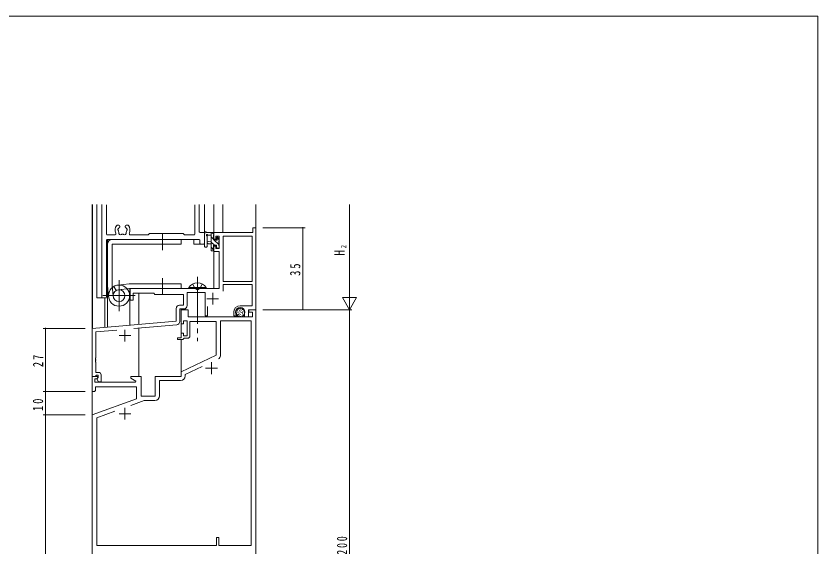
# Model space of a CAD drawing. Units: millimetres, scale not verified. Extents: x -567 to 567, y -403 to 403.
# Drawn here: x 194.7 to 537.3, y 172.1 to 399 of the extents above; entities that cross this region are included whole.
import ezdxf
from ezdxf.enums import TextEntityAlignment as Align

# ---------------------------------------------------------------- set-up
doc = ezdxf.new("R2010")
doc.units = ezdxf.units.MM
doc.header["$LTSCALE"] = 2
doc.linetypes.add('USER2', pattern=[13, 10, -1, 1, -1])
doc.linetypes.add('USER3', pattern=[4, 3, -1])
for name, color, linetype, lineweight in [('0-1_YKK_ZWAK', 7, 'Continuous', 18), ('0-3_YKK_11', 7, 'Continuous', 18), ('0-4_YKK_12', 2, 'Continuous', 18), ('0-5_YKK_13', 4, 'Continuous', 18), ('0-6_YKK_D', 6, 'Continuous', 18)]:
    doc.layers.add(name, color=color, linetype=linetype, lineweight=lineweight)
doc.styles.add('ＭＳ ゴシック', font='')
doc.styles.get('ＭＳ ゴシック').set_extended_font_data('MS Gothic')

msp = doc.modelspace()

# ---------------------------------------------------------------- linework, layer by layer
at = {"layer": '0-1_YKK_ZWAK'}
for q in [(-562.726, 399), (537.274, -351)]:
    msp.add_line((537.274, 399), q, dxfattribs=at)
at = {"layer": '0-3_YKK_11'}
for p, q in [((231.374, 318.516), (231.374, 278.816)), ((233.304, 305.746), (233.304, 318.286)), ((271.044, 318.286), (271.044, 305.746)), ((272.974, 306.816), (272.974, 318.516)), ((238.624, 309.616), (237.9, 309.616)), ((239.024, 309.077), (239.024, 309.216)), ((241.324, 309.216), (241.324, 309.077)), ((242.448, 309.616), (241.724, 309.616)), ((297.174, 273.516), (297.174, 308.516)), ((236.824, 305.446), (233.604, 305.446)), ((250.88, 305.446), (243.524, 305.446)), ((251.486, 305.928), (251.092, 305.534)), ((266.05, 306.016), (251.698, 306.016)), ((266.656, 305.534), (266.262, 305.928)), ((270.744, 305.446), (266.868, 305.446)), ((274.874, 306.516), (273.274, 306.516)), ((275.174, 301.816), (275.174, 306.216)), ((295.774, 306.516), (279.174, 306.516)), ((279.174, 306.516), (279.174, 303.716)), ((233.304, 278.816), (233.304, 303.216)), ((233.604, 303.516), (272.944, 303.516)), ((273.244, 303.216), (273.244, 301.816)), ((273.544, 301.516), (274.874, 301.516)), ((283.104, 304.886), (283.104, 285.516)), ((295.544, 304.886), (283.104, 304.886)), ((295.544, 285.516), (295.544, 304.886)), ((295.544, 285.516), (295.544, 304.886)), ((281.474, 298.416), (281.474, 282.516)), ((283.104, 285.516), (295.544, 285.516)), ((243.474, 282.516), (243.474, 277.516)), ((271.716, 282.516), (243.474, 282.516)), ((281.474, 282.516), (272.632, 282.516)), ((283.104, 281.386), (283.104, 284.316)), ((283.104, 284.316), (295.544, 284.316)), ((295.544, 284.316), (295.544, 275.216)), ((231.674, 278.516), (233.004, 278.516)), ((243.474, 277.516), (244.674, 277.516)), ((253.474, 280.516), (253.974, 280.016)), ((253.974, 280.016), (266.174, 280.016)), ((267.804, 275.316), (267.804, 280.886)), ((267.804, 280.886), (275.474, 280.886)), ((275.474, 280.886), (275.474, 270.816)), ((276.174, 278.216), (281.174, 278.216)), ((278.674, 280.716), (278.674, 275.716)), ((276.474, 270.816), (276.474, 274.88)), ((295.544, 275.216), (290.474, 275.216)), ((263.044, 273.946), (263.044, 268.654)), ((264.674, 273.816), (266.304, 273.816)), ((264.674, 268.535), (264.674, 273.816)), ((265.174, 273.516), (268.174, 273.516)), ((265.174, 267.516), (265.174, 273.516)), ((268.174, 273.516), (268.174, 270.516)), ((275.474, 270.816), (276.474, 270.816)), ((288.674, 272.154), (288.674, 272.416)), ((293.974, 273.516), (297.174, 273.516)), ((293.974, 270.516), (293.974, 273.516)), ((294.174, 273.516), (297.174, 273.516)), ((294.174, 272.516), (294.174, 273.516)), ((297.174, 273.516), (297.174, 73.516)), ((263.044, 268.654), (227.174, 265.516)), ((267.774, 268.716), (266.174, 268.716)), ((267.774, 262.316), (267.774, 268.716)), ((268.174, 270.516), (295.674, 270.516)), ((280.174, 268.516), (268.974, 268.516)), ((268.974, 268.516), (268.974, 262.316)), ((280.174, 254.011), (280.174, 268.516)), ((295.174, 268.716), (281.974, 268.716)), ((281.974, 268.716), (281.974, 253.82)), ((295.174, 172.716), (295.174, 268.716)), ((227.174, 265.516), (227.174, 245.016)), ((228.804, 264.022), (237.771, 264.807)), ((228.804, 252.974), (228.804, 264.022)), ((241.174, 264.916), (241.174, 259.916)), ((244.925, 265.433), (263.305, 267.041)), ((238.674, 262.416), (243.674, 262.416)), ((265.174, 263.516), (266.174, 263.516)), ((265.174, 261.516), (265.174, 263.516)), ((266.174, 263.516), (266.174, 262.316)), ((266.174, 262.316), (267.774, 262.316)), ((267.974, 261.316), (266.474, 261.316)), ((265.174, 247.016), (280.174, 254.011)), ((278.174, 251.016), (278.174, 246.016)), ((265.174, 245.016), (265.174, 247.016)), ((274.123, 249.203), (266.974, 245.87)), ((275.674, 248.516), (280.674, 248.516)), ((227.174, 245.016), (228.504, 245.016)), ((227.174, 245.016), (229.65, 245.016)), ((227.174, 238.516), (227.174, 245.016)), ((228.374, 244.016), (228.374, 242.516)), ((229.198, 244.016), (228.374, 244.016)), ((228.504, 245.016), (228.804, 245.316)), ((243.674, 244.216), (243.674, 245.016)), ((243.674, 245.016), (248.174, 245.016)), ((245.839, 242.966), (243.674, 244.216)), ((248.174, 245.016), (248.174, 236.516)), ((254.174, 245.016), (265.174, 245.016)), ((254.174, 236.516), (254.174, 245.016)), ((266.974, 245.87), (266.974, 245.216)), ((228.374, 242.516), (245.718, 242.516)), ((228.674, 240.516), (228.674, 239.016)), ((246.174, 240.516), (228.674, 240.516)), ((245.718, 242.516), (245.839, 242.966)), ((246.174, 235.432), (246.174, 240.516)), ((264.974, 243.216), (255.974, 243.216)), ((255.974, 243.216), (255.974, 236.716)), ((228.174, 238.516), (227.174, 238.516)), ((228.674, 239.016), (228.174, 238.516)), ((248.174, 236.516), (254.174, 236.516)), ((227.174, 228.516), (246.174, 235.432)), ((249.471, 234.716), (243.707, 232.618)), ((253.974, 234.716), (249.471, 234.716)), ((236.918, 230.148), (229.174, 227.329)), ((236.918, 230.148), (229.174, 227.329)), ((241.174, 231.516), (241.174, 226.516)), ((227.174, 73.516), (227.174, 228.516)), ((229.174, 227.329), (229.174, 172.716)), ((238.674, 229.016), (243.674, 229.016)), ((280.374, 176.216), (281.374, 176.216)), ((280.374, 172.716), (280.374, 176.216)), ((281.374, 176.216), (281.374, 172.716)), ((229.174, 172.716), (280.374, 172.716)), ((281.374, 172.716), (295.174, 172.716))]:
    msp.add_line(p, q, dxfattribs=at)
for points in [[(297.174, 308.516), (295.774, 308.516), (295.774, 306.516)], [(279.174, 303.716), (279.974, 303.716), (279.974, 304.886), (281.474, 304.886), (281.474, 299.616), (279.974, 299.616), (279.974, 300.716), (279.174, 300.716), (279.174, 298.416), (281.474, 298.416)], [(272.632, 282.516), (272.449, 282.396), (271.899, 282.396), (271.716, 282.516)], [(244.674, 277.516), (244.674, 280.516), (253.474, 280.516)], [(266.174, 280.016), (266.174, 275.446), (264.544, 275.446)], [(287.674, 272.416), (287.674, 270.916), (288.95, 270.916), (289.11, 271.304), (288.967, 271.447)], [(292.274, 272.416), (292.274, 270.516), (293.974, 270.516)], [(295.674, 270.516), (295.674, 272.516), (294.174, 272.516)], [(266.174, 268.716), (266.174, 267.516), (265.174, 267.516)], [(266.474, 261.316), (266.174, 261.016), (265.874, 260.716), (263.674, 260.716), (263.674, 261.516), (265.174, 261.516)], [(228.684, 251.791), (228.804, 251.974), (228.804, 252.057), (228.684, 252.241), (228.684, 252.791), (228.804, 252.974)], [(229.974, 246.716), (228.804, 246.716), (228.804, 251.057), (228.684, 251.241), (228.684, 251.791)], [(228.804, 245.316), (229.004, 245.516), (229.774, 245.516), (229.774, 244.589), (229.2, 244.016), (229.951, 242.716), (230.974, 242.716), (230.974, 245.716)], [(229.65, 245.016), (229.81, 244.629), (229.198, 244.016)]]:
    msp.add_lwpolyline(points, dxfattribs=at)
for centre, radius, start, end in [((240.174, 307.516), 3.2, 141.63349, 205.1079), ((237.9, 309.316), 0.3, 90, 141.63349), ((240.174, 307.516), 1.8, 134.79283, 153.7398), ((238.624, 309.216), 0.4, 360, 90), ((238.624, 309.077), 0.4, 314.79283, 360), ((241.724, 309.216), 0.4, 90, 180), ((241.724, 309.077), 0.4, 180, 225.20717), ((240.174, 307.516), 1.8, 26.2602, 45.20717), ((242.448, 309.316), 0.3, 38.36651, 90), ((240.174, 307.516), 3.2, 334.8921, 38.36651), ((233.604, 305.746), 0.3, 180, 270), ((236.824, 305.946), 0.5, 270, 25.1079), ((238.697, 307.776), 0.5, 116.8699, 223.1301), ((238.186, 307.298), 0.2, 6.2602, 43.1301), ((240.174, 307.516), 1.8, 186.2602, 208.03074), ((238.38, 308.401), 0.2, 296.8699, 333.7398), ((239.314, 306.287), 0.75, 162.29961, 307.70039), ((238.409, 306.576), 0.2, 342.29961, 28.03074), ((239.895, 305.535), 0.2, 81.96926, 127.70039), ((240.174, 307.516), 1.8, 261.96926, 278.03074), ((240.453, 305.535), 0.2, 52.29961, 98.03074), ((241.034, 306.287), 0.75, 232.29961, 17.70039), ((241.939, 306.576), 0.2, 151.96926, 197.70039), ((240.174, 307.516), 1.8, 331.96926, 353.7398), ((241.968, 308.401), 0.2, 206.2602, 243.1301), ((241.651, 307.776), 0.5, 316.8699, 63.1301), ((242.162, 307.298), 0.2, 136.8699, 173.7398), ((243.524, 305.946), 0.5, 154.8921, 270), ((250.88, 305.746), 0.3, 270, 315), ((251.698, 305.716), 0.3, 90, 135), ((266.05, 305.716), 0.3, 45, 90), ((266.868, 305.746), 0.3, 225, 270), ((270.744, 305.746), 0.3, 270, 0), ((273.274, 306.816), 0.3, 180, 270), ((274.874, 306.216), 0.3, 0, 90), ((233.604, 303.216), 0.3, 90, 180), ((272.944, 303.216), 0.3, 0, 90), ((273.544, 301.816), 0.3, 180, 270), ((274.874, 301.816), 0.3, 270, 0), ((231.674, 278.816), 0.3, 180, 270), ((233.004, 278.816), 0.3, 270, 0), ((264.544, 273.946), 1.5, 90.00001, 179.99999), ((266.304, 275.316), 1.5, 270.00001, 359.99999), ((290.474, 272.416), 2.8, 90.00001, 179.99999), ((290.474, 272.416), 1.8, 359.99999, 180.00001), ((289.674, 272.154), 1, 179.99998, 224.99997), ((263.174, 268.535), 1.5, 275, 0.00001), ((267.974, 262.316), 1, 270.00001, 359.99999), ((280.474, 253.82), 1.5, 294.99999, 359.99999), ((229.974, 245.716), 1, 0.00001, 89.99999), ((264.974, 245.216), 2, 270.00001, 359.99999), ((253.974, 236.716), 2, 270.00001, 359.99999)]:
    msp.add_arc(centre, radius, start, end, dxfattribs=at)
at = {"layer": '0-4_YKK_12'}
for p, q in [((227.174, 28.516), (227.174, 318.516)), ((227.274, 265.464), (227.274, 318.516)), ((229.174, 278.516), (229.174, 318.516)), ((275.174, 301.516), (275.174, 318.516)), ((279.174, 306.516), (279.174, 318.516)), ((283.074, 306.516), (283.074, 318.516)), ((297.074, 308.439), (297.074, 318.516)), ((297.174, 28.516), (297.174, 318.516)), ((233.674, 266.084), (233.674, 303.516)), ((270.674, 303.516), (270.674, 301.516)), ((270.674, 301.516), (275.174, 301.516)), ((279.174, 298.916), (279.174, 282.516)), ((243.274, 266.924), (243.274, 282.516)), ((279.174, 282.516), (243.274, 282.516)), ((233.374, 278.516), (229.174, 278.516)), ((232.674, 265.997), (232.674, 278.516)), ((247.174, 267.265), (247.174, 280.516)), ((265.174, 261.816), (265.174, 273.816)), ((247.174, 245.016), (247.174, 265.629)), ((265.174, 245.016), (265.174, 260.716))]:
    msp.add_line(p, q, dxfattribs=at)
at = {"layer": '0-5_YKK_13'}
for p, q in [((257.174, 306.016), (257.174, 299.016)), ((275.174, 300.789), (275.174, 305.951)), ((278.874, 306.516), (276.194, 306.516)), ((276.794, 305.316), (277.974, 305.316)), ((277.974, 306.516), (277.974, 298.916)), ((279.174, 305.722), (278.379, 306.516)), ((278.974, 303.416), (278.974, 305.416)), ((279.174, 305.616), (279.174, 306.216)), ((233.678, 301.516), (233.678, 284.016)), ((265.178, 303.516), (235.678, 303.516)), ((235.678, 284.016), (235.678, 301.516)), ((265.178, 301.516), (235.678, 301.516)), ((265.178, 301.516), (265.178, 303.516)), ((276.374, 300.789), (276.377, 304.75)), ((277.974, 302.816), (276.83, 302.714)), ((277.974, 301.616), (276.83, 301.718)), ((278.974, 303.677), (277.974, 304.677)), ((279.389, 301.016), (277.974, 302.431)), ((279.913, 303.416), (278.974, 303.416)), ((281.274, 301.377), (279.234, 303.416)), ((280.374, 304.216), (280.374, 303.877)), ((281.474, 303.422), (280.464, 304.431)), ((281.386, 303.929), (280.886, 304.429)), ((281.274, 300.816), (281.274, 302.916)), ((281.474, 303.116), (281.474, 303.716)), ((279.174, 298.986), (277.974, 300.186)), ((278.274, 298.616), (278.874, 298.616)), ((278.974, 299.716), (278.974, 301.016)), ((278.974, 301.016), (280.374, 301.016)), ((279.174, 298.916), (279.174, 299.516)), ((280.374, 301.016), (280.374, 300.116)), ((280.571, 299.835), (280.392, 300.013)), ((280.674, 299.816), (281.174, 299.816)), ((281.474, 300.116), (281.474, 300.616)), ((242.964, 284.504), (238.196, 283.99)), ((242.964, 284.504), (238.196, 283.99)), ((238.678, 272.867), (238.678, 286.164)), ((238.678, 273.016), (238.678, 286.016)), ((243.178, 284.516), (265.174, 284.516)), ((257.174, 280.016), (257.174, 287.016)), ((265.174, 282.516), (265.174, 284.516)), ((233.69, 283.801), (234.204, 279.033)), ((236.166, 279.258), (235.678, 284.016)), ((236.385, 283.388), (237.392, 281.688)), ((243.178, 282.516), (238.421, 282.028)), ((243.178, 282.516), (265.174, 282.516)), ((268.424, 283.025), (268.424, 282.516)), ((268.424, 283.025), (275.924, 283.025)), ((268.424, 282.516), (275.924, 282.516)), ((275.924, 283.025), (275.924, 282.516)), ((231.749, 279.516), (245.608, 279.516)), ((245.178, 279.516), (232.178, 279.516)), ((288.75, 272.778), (288.75, 272.578)), ((288.911, 272.019), (288.911, 271.819)), ((289.302, 273.1), (289.302, 272.9)), ((289.371, 272.502), (289.371, 272.302)), ((289.417, 271.398), (289.417, 271.198)), ((289.555, 273.653), (289.555, 273.453)), ((289.854, 271.536), (289.854, 271.336)), ((289.9, 272.641), (289.9, 272.441)), ((289.946, 272.043), (289.946, 271.843)), ((290.015, 273.975), (290.015, 273.775)), ((290.015, 270.961), (290.015, 270.761)), ((290.176, 273.354), (290.176, 273.154)), ((290.429, 272.756), (290.429, 272.556)), ((290.567, 270.778), (290.567, 270.578)), ((290.59, 271.652), (290.59, 271.452)), ((290.636, 273.86), (290.636, 273.66)), ((290.797, 272.411), (290.797, 272.211)), ((290.889, 273.216), (290.889, 273.016)), ((291.28, 271.008), (291.28, 270.808)), ((291.372, 273.676), (291.372, 273.476)), ((291.418, 271.813), (291.418, 271.613)), ((291.464, 272.365), (291.464, 272.165)), ((291.51, 272.94), (291.51, 272.74)), ((291.924, 271.537), (291.924, 271.337)), ((292.131, 272.204), (292.131, 272.004)), ((292.2, 272.917), (292.2, 272.717))]:
    msp.add_line(p, q, dxfattribs=at)
at = {"layer": '0-5_YKK_13', "linetype": 'USER3'}
for p, q in [((270.124, 284.525), (271.029, 282.669)), ((274.224, 284.525), (273.319, 282.669)), ((271.029, 282.669), (272.174, 282.061)), ((273.319, 282.669), (272.174, 282.061))]:
    msp.add_line(p, q, dxfattribs=at)
at = {"layer": '0-5_YKK_13', "linetype": 'USER2'}
msp.add_line((272.174, 287.516), (272.174, 260.016), dxfattribs=at)
at = {"layer": '0-5_YKK_13'}
for centre, radius in [((238.678, 279.516), 4.5), ((238.678, 279.516), 2.525), ((290.474, 272.416), 2)]:
    msp.add_circle(centre, radius, dxfattribs=at)
for centre, radius, start, end in [((275.474, 305.951), 0.3, 130.52878, 180), ((275.084, 306.407), 0.3, 310.52878, 10.52878), ((275.674, 306.516), 0.3, 30, 190.52878), ((276.194, 306.816), 0.3, 210, 270), ((276.274, 305.316), 0.3, 30, 250.81024), ((276.077, 304.75), 0.3, 359.95977, 70.81024), ((276.794, 305.616), 0.3, 210, 270), ((278.874, 306.216), 0.3, 0, 90), ((278.974, 305.616), 0.2, 270, 0), ((235.678, 301.516), 2, 90, 180), ((276.874, 302.216), 0.5, 95.09207, 264.90793), ((279.913, 303.116), 0.3, 33.05573, 90), ((280.374, 303.416), 0.25, 213.05573, 56.94427), ((280.674, 304.216), 0.3, 45, 180), ((280.674, 303.877), 0.3, 180, 236.94427), ((281.274, 303.116), 0.2, 270, 0), ((281.174, 303.716), 0.3, 0, 45), ((275.774, 300.789), 0.6, 179.95977, 359.95977), ((278.274, 298.916), 0.3, 180, 270), ((278.874, 298.916), 0.3, 270, 0), ((278.974, 299.516), 0.2, 0, 90), ((280.674, 300.116), 0.3, 180, 270), ((281.174, 300.116), 0.3, 270, 0), ((281.274, 300.616), 0.2, 0, 90), ((243.178, 282.516), 2, 90.00003, 96.15771), ((272.174, 280.489), 4.527, 34.06671, 145.93329), ((235.678, 284.016), 2, 179.99075, 186.15767)]:
    msp.add_arc(centre, radius, start, end, dxfattribs=at)
at = {"layer": '0-6_YKK_D'}
for p, q in [((337.174, 279.516), (337.174, 318.516)), ((300.174, 308.516), (318.174, 308.516)), ((317.174, 273.516), (317.174, 308.516)), ((337.174, 273.516), (337.174, 283.909)), ((337.174, 273.516), (334.174, 278.713)), ((340.174, 278.713), (334.174, 278.713)), ((337.174, 273.516), (340.174, 278.713)), ((300.174, 273.516), (318.174, 273.516)), ((300.174, 273.516), (338.174, 273.516)), ((300.174, 273.516), (338.174, 273.516)), ((337.174, 273.516), (337.174, 73.516)), ((224.174, 265.516), (206.274, 265.516)), ((207.274, 265.516), (207.274, 238.516)), ((224.174, 238.516), (206.274, 238.516)), ((224.174, 238.516), (206.274, 238.516)), ((207.274, 238.516), (207.274, 228.516)), ((224.174, 228.516), (206.274, 228.516)), ((224.174, 228.516), (206.274, 228.516)), ((207.274, 228.516), (207.274, 73.516))]:
    msp.add_line(p, q, dxfattribs=at)
for centre, start, end in [((317.174, 308.516), 90, 270), ((317.174, 308.516), 270, 90), ((317.174, 273.516), 90, 270), ((317.174, 273.516), 270, 90), ((207.274, 265.516), 90, 270), ((207.274, 265.516), 270, 90), ((207.274, 238.516), 90, 270), ((207.274, 238.516), 90, 270), ((207.274, 238.516), 270, 90), ((207.274, 238.516), 270, 90), ((207.274, 228.516), 90, 270), ((207.274, 228.516), 90, 270), ((207.274, 228.516), 270, 90), ((207.274, 228.516), 270, 90)]:
    msp.add_arc(centre, 0.106, start, end, dxfattribs=at)

# ---------------------------------------------------------------- texts
at = {"layer": '0-6_YKK_D', "color": 7, "style": 'ＭＳ ゴシック', "width": 0.8}
for s, height, p in [('H', 4.399, (336.374, 296.616)), ('2', 2.199, (336.374, 299.735))]:
    msp.add_text(s, height=height, rotation=90, dxfattribs=at).set_placement(p, align=Align.BOTTOM_LEFT)
at = {"layer": '0-6_YKK_D', "color": 7, "char_height": 4.399, "attachment_point": 7, "rotation": 90, "style": 'ＭＳ ゴシック'}
for s, insert in [('\\T1.37;\\W0.75;35', (316.174, 287.946)), ('\\T1.37;\\W0.75;27', (206.274, 248.958)), ('\\T1.37;\\W0.75;10', (206.274, 230.215)), ('\\T1.38;\\W0.7;200', (336.174, 168.814))]:
    msp.add_mtext(s, dxfattribs=dict(at, insert=insert))

doc.saveas('drawing.dxf')
